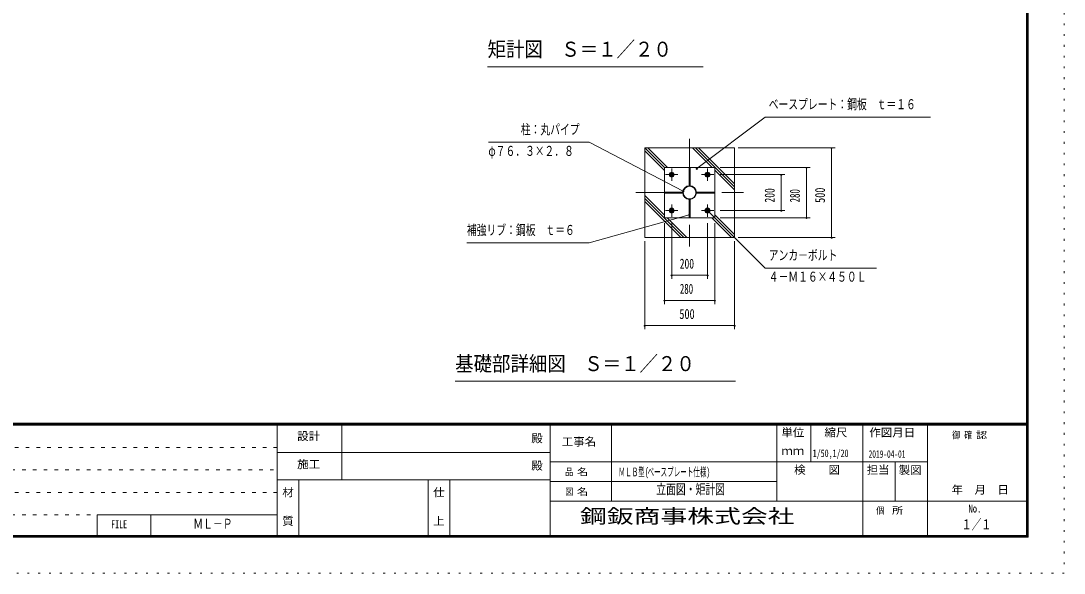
# Model space of a CAD drawing. Units: millimetres, scale not verified, with parts at other scales. Extents: x -22989 to 22993, y -10500 to 10500.
# Drawn here: x 8475 to 22993, y -10500 to -2815 of the extents above; entities that cross this region are included whole.
import ezdxf
from ezdxf.enums import TextEntityAlignment as Align

# ---------------------------------------------------------------- set-up
doc = ezdxf.new("R2010")
doc.units = ezdxf.units.MM
doc.header["$LTSCALE"] = 50
for name, pattern in [('USER1', [3, 1, -2]), ('USER3', [24, 12, -5, 2, -5]), ('USER4', [3, 0.5, -2.5])]:
    doc.linetypes.add(name, pattern=pattern)
doc.layers.add('0-1_0-F1TEXT', color=7, linetype='Continuous')
doc.layers.add('0-E_2-5DIM', color=7, linetype='Continuous')
for name, color, linetype, lineweight in [('0-6_2-02BOLD', 7, 'Continuous', 18), ('0-8_2-22CENTER', 3, 'USER3', 18), ('0-9_2-42THIN', 4, 'Continuous', 18), ('0-A_2-52DIM', 3, 'Continuous', 18), ('0-B_2-62HATCH', 2, 'Continuous', 18), ('0-C_F-F1PAPER', 5, 'Continuous', 18), ('0-D_F-E_J_ADD', 5, 'USER4', 18)]:
    doc.layers.add(name, color=color, linetype=linetype, lineweight=lineweight)
doc.styles.add('ＭＳ ゴシック', font='')
doc.styles.get('ＭＳ ゴシック').set_extended_font_data('MS Gothic')

msp = doc.modelspace()

# ---------------------------------------------------------------- linework, layer by layer
at = {"layer": '0-6_2-02BOLD'}
for p, q in [((17774.28, -5059.69), (17789.27, -5059.69)), ((17636.4, -5212.57), (17636.4, -5197.57)), ((17927.15, -5197.57), (17927.15, -5212.57)), ((17789.27, -5350.44), (17774.28, -5350.44))]:
    msp.add_line(p, q, dxfattribs=at)
for points in [[(18406.77, -5830.07), (18406.77, -4580.07), (17156.77, -4580.07), (17156.77, -5830.07)], [(18131.78, -5555.07), (18131.78, -4855.07), (17431.78, -4855.07), (17431.78, -5555.07)], [(17544.05, -4976.32), (17556.32, -4955.07), (17544.05, -4933.82), (17519.5, -4933.82), (17507.24, -4955.07), (17519.5, -4976.32)], [(17774.28, -5109.69), (17774.28, -4859.69), (17789.27, -4859.69), (17789.27, -5109.69)], [(18019.5, -4976.32), (18007.23, -4955.07), (18019.5, -4933.82), (18044.05, -4933.82), (18056.31, -4955.07), (18044.05, -4976.32)], [(17686.4, -5212.57), (17686.4, -5197.57), (17436.4, -5197.57), (17436.4, -5212.57)], [(17877.15, -5197.57), (18127.15, -5197.57), (18127.15, -5212.57), (17877.15, -5212.57)], [(17789.27, -5550.44), (17789.27, -5300.44), (17774.28, -5300.44), (17774.28, -5550.44)], [(17544.05, -5433.82), (17519.5, -5433.82), (17507.24, -5455.07), (17519.5, -5476.32), (17544.05, -5476.32), (17556.32, -5455.07)], [(18044.05, -5476.32), (18019.5, -5476.32), (18007.23, -5455.07), (18019.5, -5433.82), (18044.05, -5433.82), (18056.31, -5455.07)]]:
    msp.add_lwpolyline(points, close=True, dxfattribs=at)
for centre, radius in [((17531.78, -4955.07), 35), ((17531.78, -4955.07), 26.88), ((17531.78, -4955.07), 20.62), ((18031.77, -4955.07), 35), ((18031.77, -4955.07), 26.88), ((18031.77, -4955.07), 20.62), ((17531.78, -4955.07), 15), ((18031.77, -4955.07), 15), ((17781.78, -5205.07), 95.38), ((17781.78, -5205.07), 88.38), ((17531.78, -5455.07), 35), ((17531.78, -5455.07), 26.88), ((17531.78, -5455.07), 20.62), ((17531.78, -5455.07), 15), ((18031.77, -5455.07), 35), ((18031.77, -5455.07), 26.88), ((18031.77, -5455.07), 20.62), ((18031.77, -5455.07), 15)]:
    msp.add_circle(centre, radius, dxfattribs=at)
at = {"layer": '0-8_2-22CENTER'}
for p, q in [((17781.78, -4455.07), (17781.78, -5955.07)), ((17531.78, -5040.43), (17531.78, -4869.71)), ((18031.77, -4869.71), (18031.77, -5040.43)), ((17617.14, -4955.07), (17446.42, -4955.07)), ((17946.41, -4955.07), (18117.14, -4955.07)), ((17031.77, -5205.07), (18531.77, -5205.07)), ((17531.78, -5540.43), (17531.78, -5369.71)), ((18031.77, -5369.71), (18031.77, -5540.43)), ((17617.14, -5455.07), (17446.42, -5455.07)), ((18117.14, -5455.07), (17946.41, -5455.07))]:
    msp.add_line(p, q, dxfattribs=at)
at = {"layer": '0-9_2-42THIN'}
for centre in [(17531.78, -4955.07), (18031.77, -4955.07), (17531.78, -5455.07), (18031.77, -5455.07)]:
    msp.add_circle(centre, 11.25, dxfattribs=at)
at = {"layer": '0-A_2-52DIM'}
for p, q in [((14969.27, -3455.07), (17969.28, -3455.07)), ((17880.55, -4871.48), (18831.77, -4155.07)), ((18831.77, -4155.07), (21131.78, -4155.07)), ((19806.78, -4580.07), (18456.77, -4580.07)), ((19766.77, -4580.07), (19746.77, -4580.07)), ((19756.77, -4580.07), (19756.77, -5830.07)), ((17890.55, -4871.48), (17870.55, -4871.48)), ((19456.77, -4855.07), (18206.77, -4855.07)), ((19416.77, -4855.07), (19396.77, -4855.07)), ((19406.77, -5555.07), (19406.77, -4855.07)), ((18206.77, -4955.07), (19106.78, -4955.07)), ((19066.78, -4955.07), (19046.78, -4955.07)), ((19056.77, -4955.07), (19056.77, -5455.07)), ((17702.23, -5184.85), (17682.23, -5184.85)), ((17787.4, -5513.62), (17767.4, -5513.62)), ((18055.89, -5467.87), (18035.89, -5467.87)), ((19106.78, -5455.07), (18206.77, -5455.07)), ((19066.78, -5455.07), (19046.78, -5455.07)), ((17431.77, -5630.07), (17431.77, -6755.07)), ((17531.78, -6405.07), (17531.78, -5630.07)), ((18031.77, -5630.07), (18031.77, -6405.07)), ((18131.78, -6755.07), (18131.78, -5630.07)), ((18206.77, -5555.07), (19456.77, -5555.07)), ((19416.77, -5555.07), (19396.77, -5555.07)), ((17156.77, -7105.07), (17156.77, -5880.07)), ((18406.77, -5880.07), (18406.77, -7105.07)), ((19806.78, -5830.07), (18456.77, -5830.07)), ((19766.77, -5830.07), (19746.77, -5830.07)), ((17541.78, -6355.07), (17521.78, -6355.07)), ((18031.77, -6355.07), (17531.78, -6355.07)), ((18041.78, -6355.07), (18021.78, -6355.07)), ((17441.77, -6705.07), (17421.77, -6705.07)), ((17431.77, -6705.07), (18131.78, -6705.07)), ((18141.78, -6705.07), (18121.78, -6705.07)), ((17166.77, -7055.07), (17146.77, -7055.07)), ((18406.77, -7055.07), (17156.77, -7055.07)), ((18416.77, -7055.07), (18396.77, -7055.07)), ((18419.28, -7830.07), (14519.28, -7830.07))]:
    msp.add_line(p, q, dxfattribs=at)
for points in [[(14981.78, -4505.07), (16381.77, -4505.07), (17692.23, -5184.85)], [(17777.4, -5513.62), (16381.77, -5905.07), (14681.77, -5905.07)], [(18045.89, -5467.87), (18831.78, -6255.07), (20381.78, -6255.07)]]:
    msp.add_lwpolyline(points, dxfattribs=at)
for centre in [(19756.77, -4580.07), (17880.55, -4871.48), (19406.77, -4855.07), (19056.78, -4955.07), (17692.23, -5184.85), (17777.4, -5513.62), (18045.89, -5467.87), (19056.78, -5455.07), (19406.77, -5555.07), (19756.77, -5830.07), (17531.78, -6355.07), (18031.78, -6355.07), (17431.77, -6705.07), (18131.78, -6705.07), (17156.77, -7055.07), (18406.77, -7055.07)]:
    msp.add_arc(centre, 10, 180, 0, dxfattribs=at)
at = {"layer": '0-B_2-62HATCH'}
for p, q in [((17156.77, -4580.07), (17431.77, -4855.07)), ((17156.77, -4622.49), (17431.78, -4897.5)), ((17474.2, -4855.07), (17199.2, -4580.07)), ((18096.45, -4855.07), (17821.46, -4580.07)), ((17863.88, -4580.07), (18406.77, -5122.96)), ((18406.77, -5080.54), (17906.31, -4580.07)), ((18406.77, -5165.39), (18131.78, -4890.39)), ((17156.77, -5244.75), (17431.78, -5519.75)), ((17699.67, -5830.07), (17156.77, -5287.17)), ((17156.77, -5329.6), (17657.24, -5830.07)), ((18131.78, -5512.64), (18406.77, -5787.64)), ((17467.09, -5555.07), (17742.09, -5830.07)), ((18089.35, -5555.07), (18364.35, -5830.07)), ((18406.77, -5830.07), (18131.78, -5555.07))]:
    msp.add_line(p, q, dxfattribs=at)
at = {"layer": '0-C_F-F1PAPER'}
for p, q in [((22468.19, -8415), (-6181.81, -8415)), ((-6181.81, -8417.5), (22468.19, -8417.5)), ((22468.19, -8420), (-6181.81, -8420)), ((-6181.81, -8422.5), (22468.19, -8422.5)), ((22468.19, -8425), (-6181.81, -8425)), ((-6181.81, -8427.5), (22468.19, -8427.5)), ((22468.19, -8430), (-6181.81, -8430)), ((-6181.81, -8432.5), (22468.19, -8432.5)), ((22468.19, -8435), (-6181.81, -8435)), ((-6181.81, -8437.5), (22468.19, -8437.5)), ((22468.19, -8440), (-6181.81, -8440)), ((12043.19, -10000), (12043.19, -8440)), ((12943.19, -9200), (12943.19, -8440)), ((15843.19, -10000), (15843.19, -8440)), ((16693.19, -8440), (16693.19, -9500)), ((18993.19, -9500), (18993.19, -8440)), ((19468.19, -8440), (19468.19, -8950)), ((20193.19, -10000), (20193.19, -8440)), ((21093.19, -10000), (21093.19, -8440)), ((12043.19, -8820), (15843.19, -8820)), ((15843.19, -8950), (21093.19, -8950)), ((20643.19, -8950), (20643.19, -9500)), ((15843.19, -9200), (12043.19, -9200)), ((12343.19, -9200), (12343.19, -10000)), ((14143.19, -9200), (14143.19, -10000)), ((14443.19, -10000), (14443.19, -9200)), ((18993.19, -9225), (15843.19, -9225)), ((15843.19, -9500), (22493.19, -9500)), ((9535.19, -9688), (9535.19, -10000)), ((9535.19, -9688), (12043.19, -9688)), ((10285.19, -9688), (10285.19, -10000))]:
    msp.add_line(p, q, dxfattribs=at)
at = {"layer": '0-C_F-F1PAPER', "color": 6, "linetype": 'USER1'}
for p, q in [((12043.19, -8752), (-6206.81, -8752)), ((-6206.81, -9064), (12043.19, -9064)), ((12043.19, -9376), (-6206.81, -9376)), ((-6206.81, -9688), (9535.19, -9688))]:
    msp.add_line(p, q, dxfattribs=at)
at = {"layer": '0-C_F-F1PAPER'}
for points in [[(22493.19, -10000), (-6206.81, -10000), (-6206.81, 10100), (22493.19, 10100)], [(22490.68, -9997.5), (22490.68, 10097.5), (-6204.31, 10097.5), (-6204.31, -9997.5)], [(22488.19, -9995), (-6201.81, -9995), (-6201.81, 10095), (22488.19, 10095)], [(22485.69, -9992.5), (22485.69, 10092.5), (-6199.31, 10092.5), (-6199.31, -9992.5)], [(22483.19, -9990), (-6196.81, -9990), (-6196.81, 10090), (22483.19, 10090)], [(22480.69, -9987.5), (22480.69, 10087.5), (-6194.31, 10087.5), (-6194.31, -9987.5)], [(22478.18, -9985), (-6191.81, -9985), (-6191.81, 10085), (22478.18, 10085)], [(22475.69, -9982.5), (-6189.31, -9982.5), (-6189.31, 10082.5), (22475.69, 10082.5)], [(22473.19, -9980), (22473.19, 10080), (-6186.81, 10080), (-6186.81, -9980)], [(22470.69, -9977.5), (22470.69, 10077.5), (-6184.31, 10077.5), (-6184.31, -9977.5)], [(22468.19, -9975), (22468.19, 10075), (-6181.81, 10075), (-6181.81, -9975)]]:
    msp.add_lwpolyline(points, close=True, dxfattribs=at)
at = {"layer": '0-D_F-E_J_ADD'}
msp.add_lwpolyline([(22993.19, -10500), (-6706.81, -10500), (-6706.81, 10500), (22993.19, 10500)], close=True, dxfattribs=at)

# ---------------------------------------------------------------- texts
at = {"layer": '0-1_0-F1TEXT', "style": 'ＭＳ ゴシック'}
for s, height, width, p in [('1/50,1/20', 104.5, 0.65, (19494.37, -8915.77)), ('2019-04-01', 104.5, 0.6, (20272.54, -8926.27)), ('ＭＬＢ型(', 118.4, 0.55, (16793.19, -9187.5)), ('ベースプレート仕様)', 118.4, 0.55, (17195.08, -9187.5)), ('立面図・矩計図', 139.3, 0.7, (17318.19, -9443.5)), ('ＭＬ－Ｐ', 139.3, 0.7, (10874.78, -9925)), ('１／１', 139.3, 0.7, (21568.19, -9933.26))]:
    msp.add_text(s, height=height, dxfattribs=dict(at, width=width)).set_placement(p, align=Align.BOTTOM_LEFT)
at = {"layer": '0-A_2-52DIM', "color": 7, "style": 'ＭＳ ゴシック'}
for s, height, width, p in [('矩計図\u3000Ｓ＝１／２０', 208.9, 0.9, (14969.28, -3376.57)), ('ベースプレート：鋼板\u3000ｔ＝１６', 139.3, 0.7, (18881.78, -4086.07)), ('柱：丸パイプ', 139.3, 0.7, (15431.78, -4436.07)), ('φ７６．３×２．８', 139.3, 0.7, (14981.77, -4736.07)), ('補強リブ：鋼板\u3000ｔ＝６', 139.3, 0.7, (14681.77, -5836.07)), ('アンカ－ボルト', 139.3, 0.7, (18881.78, -6186.07)), ('200', 139.3, 0.7, (17644.12, -6305.07)), ('４－Ｍ１６×４５０Ｌ', 139.3, 0.7, (18881.78, -6486.07)), ('280', 139.3, 0.65, (17645.53, -6655.07)), ('500', 139.3, 0.75, (17638.58, -7005.07)), ('基礎部詳細図\u3000Ｓ＝１／２０', 208.9, 0.9, (14519.28, -7751.57))]:
    msp.add_text(s, height=height, dxfattribs=dict(at, width=width)).set_placement(p, align=Align.BOTTOM_LEFT)
for s, width, p in [('200', 0.7, (19006.78, -5342.72)), ('280', 0.65, (19356.78, -5341.31)), ('500', 0.75, (19706.77, -5348.26))]:
    msp.add_text(s, height=139.3, rotation=90, dxfattribs=dict(at, width=width)).set_placement(p, align=Align.BOTTOM_LEFT)
at = {"layer": '0-C_F-F1PAPER', "color": 7, "style": 'ＭＳ ゴシック'}
for s, height, width, p in [('設計', 111.4, 1.05, (12320.69, -8682.84)), ('殿', 111.4, 1.05, (15578.19, -8714.8)), ('単位', 111.4, 1.05, (19058.19, -8632.3)), ('縮尺', 111.4, 1.05, (19658.19, -8632.3)), ('作図月日', 111.4, 1.05, (20282.09, -8633.32)), ('御 ', 94.72, 0.85, (21435.94, -8654.43)), ('確 ', 94.72, 0.85, (21601.06, -8654.43)), ('認', 94.72, 1.2, (21766.18, -8654.43)), ('工事名', 111.4, 1.05, (16003.19, -8759.8)), ('ｍｍ', 111.4, 1.05, (19058.19, -8887.3)), ('施工', 111.4, 1.05, (12320.69, -9074.8)), ('殿', 111.4, 1.05, (15578.19, -9094.8)), ('検\u3000\u3000図', 111.4, 1.05, (19235.69, -9152.3)), ('担当', 111.4, 1.05, (20245.69, -9152.3)), ('製図', 111.4, 1.05, (20691.67, -9154.76)), ('品 ', 94.72, 0.85, (16049.44, -9167.5)), ('名', 94.72, 1.2, (16214.56, -9167.5)), ('\u3000年\u3000月\u3000日', 111.4, 1.05, (21266.93, -9429.23)), ('材', 111.4, 1.05, (12113.19, -9464.8)), ('仕', 111.4, 1.05, (14213.19, -9464.8)), ('図 ', 94.72, 0.85, (16049.44, -9442.5)), ('名', 94.72, 1.2, (16214.56, -9442.5)), ('個  ', 94.72, 0.85, (20378.19, -9705)), ('所', 94.72, 1.2, (20598.35, -9705)), ('No.', 111.4, 0.8, (21660.69, -9689.8)), ('質', 111.4, 1.05, (12113.19, -9864.8)), ('上', 111.4, 1.05, (14213.19, -9864.8)), ('FILE', 111.4, 0.7, (9731.44, -9908.8))]:
    msp.add_text(s, height=height, dxfattribs=dict(at, width=width)).set_placement(p, align=Align.BOTTOM_LEFT)
at = {"layer": '0-E_2-5DIM', "style": 'ＭＳ ゴシック', "width": 1.4}
msp.add_text('鋼鈑商事株式会社', height=195.4, dxfattribs=at).set_placement((16256.4, -9863.48), align=Align.BOTTOM_LEFT)

doc.saveas('drawing.dxf')
